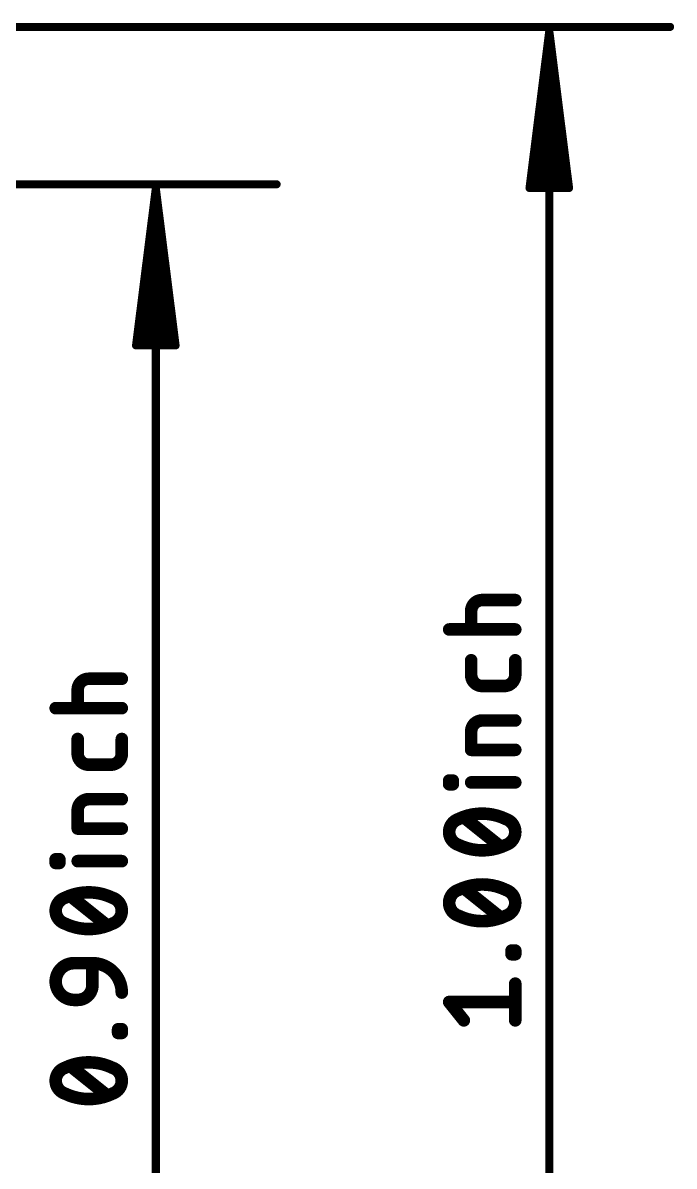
# Model space of a CAD drawing. Extents: x -27.9 to 58.7, y -12 to 40.1.
# Drawn here: x 28.33 to 38.84, y 7.02 to 25.46 of the extents above; entities that cross this region are included whole.
import ezdxf

# ---------------------------------------------------------------- set-up
doc = ezdxf.new("R2010")
doc.units = 0
doc.layers.add('47', color=253, linetype='CONTINUOUS')

msp = doc.modelspace()

# ---------------------------------------------------------------- linework, layer by layer
at = {"layer": '47'}
for points, const_width in [([(25.4, 25.4), (38.78, 25.4)], 0.13), ([(36.83, 25.335), (36.5108, 22.8)], 0.13), ([(36.83, 25.335), (36.57, 22.8)], 0.13), ([(36.83, 25.335), (36.7, 22.8)], 0.13), ([(36.83, 0.065), (36.83, 25.335)], 0.13), ([(37.1492, 22.8), (36.83, 25.335)], 0.13), ([(36.96, 22.8), (36.83, 25.335)], 0.13), ([(37.09, 22.8), (36.83, 25.335)], 0.13), ([(25.4, 22.86), (32.43, 22.86)], 0.13), ([(30.48, 22.795), (30.1608, 20.26)], 0.13), ([(30.48, 22.795), (30.22, 20.26)], 0.13), ([(30.48, 22.795), (30.35, 20.26)], 0.13), ([(30.48, 0.065), (30.48, 22.795)], 0.13), ([(30.7992, 20.26), (30.48, 22.795)], 0.13), ([(30.61, 20.26), (30.48, 22.795)], 0.13), ([(30.74, 20.26), (30.48, 22.795)], 0.13), ([(36.5108, 22.8), (37.1492, 22.8)], 0.13), ([(30.1608, 20.26), (30.7992, 20.26)], 0.13), ([(35.7475, 16.1514), (36.2809, 16.1514)], 0.2032), ([(35.5697, 15.6773), (35.5697, 15.9736)], 0.2032), ([(36.2809, 15.6773), (35.2141, 15.6773)], 0.2032), ([(35.5697, 14.9426), (35.5697, 15.1797)], 0.2032), ([(36.2809, 15.1797), (36.2809, 14.9426)], 0.2032), ([(29.3975, 14.8814), (29.9309, 14.8814)], 0.2032), ([(29.2197, 14.4073), (29.2197, 14.7036)], 0.2032), ([(36.1031, 14.7648), (35.7475, 14.7648)], 0.2032), ([(29.9309, 14.4073), (28.8641, 14.4073)], 0.2032), ([(35.7475, 14.2083), (36.2809, 14.2083)], 0.2032), ([(35.5697, 13.7342), (35.5697, 14.0305)], 0.2032), ([(29.2197, 13.6726), (29.2197, 13.9097)], 0.2032), ([(29.9309, 13.9097), (29.9309, 13.6726)], 0.2032), ([(36.2809, 13.7342), (35.5697, 13.7342)], 0.2032), ([(29.7531, 13.4948), (29.3975, 13.4948)], 0.2032), ([(35.2141, 13.1796), (35.2141, 13.2389)], 0.2032), ([(35.2141, 13.2389), (35.2734, 13.2389)], 0.2032), ([(35.2734, 13.2389), (35.2734, 13.1796)], 0.2032), ([(36.2809, 13.2092), (35.5697, 13.2092)], 0.2032), ([(35.2734, 13.1796), (35.2141, 13.1796)], 0.2032), ([(29.3975, 12.9383), (29.9309, 12.9383)], 0.2032), ([(29.2197, 12.4642), (29.2197, 12.7605)], 0.2032), ([(36.0438, 12.1721), (35.4512, 12.6462)], 0.2032), ([(29.9309, 12.4642), (29.2197, 12.4642)], 0.2032), ([(28.8641, 11.9096), (28.8641, 11.9689)], 0.2032), ([(28.8641, 11.9689), (28.9234, 11.9689)], 0.2032), ([(28.9234, 11.9096), (28.8641, 11.9096)], 0.2032), ([(28.9234, 11.9689), (28.9234, 11.9096)], 0.2032), ([(29.9309, 11.9392), (29.2197, 11.9392)], 0.2032), ([(29.6938, 10.9021), (29.1012, 11.3762)], 0.2032), ([(36.0438, 11.0291), (35.4512, 11.5032)], 0.2032), ([(36.2216, 10.4364), (36.2216, 10.4957)], 0.2032), ([(36.2216, 10.4957), (36.2809, 10.4957)], 0.2032), ([(36.2809, 10.4364), (36.2216, 10.4364)], 0.2032), ([(36.2809, 10.4957), (36.2809, 10.4364)], 0.2032), ([(29.1604, 10.2925), (29.4568, 10.2925)], 0.2032), ([(29.4568, 10.2925), (29.4568, 9.9369)], 0.2032), ([(36.2809, 9.3696), (36.2809, 9.9623)], 0.2032), ([(29.2197, 9.6998), (29.1604, 9.6998)], 0.2032), ([(35.4512, 9.3696), (35.2141, 9.6659)], 0.2032), ([(35.2141, 9.6659), (36.2809, 9.6659)], 0.2032), ([(29.8716, 9.1664), (29.8716, 9.2257)], 0.2032), ([(29.8716, 9.2257), (29.9309, 9.2257)], 0.2032), ([(29.9309, 9.1664), (29.8716, 9.1664)], 0.2032), ([(29.9309, 9.2257), (29.9309, 9.1664)], 0.2032), ([(29.6938, 8.1589), (29.1012, 8.633)], 0.2032)]:
    msp.add_lwpolyline(points, dxfattribs=dict(at, const_width=const_width))
for points, const_width in [([(38.78, 25.3675, 1), (38.78, 25.4325)], 0.065), ([(36.8625, 25.335, 1), (36.7975, 25.335)], 0.065), ([(36.8622, 25.3391, 1), (36.7978, 25.3309)], 0.065), ([(36.8625, 25.3333, 1), (36.7975, 25.3367)], 0.065), ([(36.8625, 25.3367, 1), (36.7975, 25.3333)], 0.065), ([(36.8623, 25.3383, 1), (36.7977, 25.3317)], 0.065), ([(36.8623, 25.3317, 1), (36.7977, 25.3383)], 0.065), ([(36.8622, 25.3309, 1), (36.7978, 25.3391)], 0.065), ([(32.43, 22.8275, 1), (32.43, 22.8925)], 0.065), ([(30.5125, 22.795, 1), (30.4475, 22.795)], 0.065), ([(30.5122, 22.7991, 1), (30.4478, 22.7909)], 0.065), ([(30.5125, 22.7933, 1), (30.4475, 22.7967)], 0.065), ([(30.5125, 22.7967, 1), (30.4475, 22.7933)], 0.065), ([(30.5123, 22.7983, 1), (30.4477, 22.7917)], 0.065), ([(30.5123, 22.7917, 1), (30.4477, 22.7983)], 0.065), ([(30.5122, 22.7909, 1), (30.4478, 22.7991)], 0.065), ([(36.4785, 22.8041, 1), (36.543, 22.7959)], 0.065), ([(36.5108, 22.8325, 1), (36.5108, 22.7675)], 0.065), ([(36.5377, 22.8033, 1), (36.6023, 22.7967)], 0.065), ([(36.6675, 22.8017, 1), (36.7325, 22.7983)], 0.065), ([(36.9275, 22.7983, 1), (36.9925, 22.8017)], 0.065), ([(37.0577, 22.7967, 1), (37.1223, 22.8033)], 0.065), ([(37.117, 22.7959, 1), (37.1815, 22.8041)], 0.065), ([(37.1492, 22.7675, 1), (37.1492, 22.8325)], 0.065), ([(30.1285, 20.2641, 1), (30.193, 20.2559)], 0.065), ([(30.1608, 20.2925, 1), (30.1608, 20.2275)], 0.065), ([(30.1877, 20.2633, 1), (30.2523, 20.2567)], 0.065), ([(30.3175, 20.2617, 1), (30.3825, 20.2583)], 0.065), ([(30.5775, 20.2583, 1), (30.6425, 20.2617)], 0.065), ([(30.7077, 20.2567, 1), (30.7723, 20.2633)], 0.065), ([(30.767, 20.2559, 1), (30.8315, 20.2641)], 0.065), ([(30.7992, 20.2275, 1), (30.7992, 20.2925)], 0.065), ([(35.7475, 16.1514, 0.4142), (35.5697, 15.9736)], 0.2032), ([(35.7475, 16.2022, 1), (35.7475, 16.1006)], 0.1016), ([(35.7475, 16.1006, 1), (35.7475, 16.2022)], 0.1016), ([(36.2809, 16.1006, 1), (36.2809, 16.2022)], 0.1016), ([(35.6205, 15.9736, 1), (35.5189, 15.9736)], 0.1016), ([(35.5189, 15.9736, 1), (35.6205, 15.9736)], 0.1016), ([(35.2141, 15.7281, 1), (35.2141, 15.6265)], 0.1016), ([(35.5189, 15.6773, 1), (35.6205, 15.6773)], 0.1016), ([(36.2809, 15.6265, 1), (36.2809, 15.7281)], 0.1016), ([(35.6205, 15.1797, 1), (35.5189, 15.1797)], 0.1016), ([(36.3317, 15.1797, 1), (36.2301, 15.1797)], 0.1016), ([(29.3975, 14.8814, 0.4142), (29.2197, 14.7036)], 0.2032), ([(29.3975, 14.9322, 1), (29.3975, 14.8306)], 0.1016), ([(29.3975, 14.8306, 1), (29.3975, 14.9322)], 0.1016), ([(29.9309, 14.8306, 1), (29.9309, 14.9322)], 0.1016), ([(35.5697, 14.9426, 0.4142), (35.7475, 14.7648)], 0.2032), ([(35.6205, 14.9426, 1), (35.5189, 14.9426)], 0.1016), ([(35.5189, 14.9426, 1), (35.6205, 14.9426)], 0.1016), ([(36.1031, 14.7648, 0.4142), (36.2809, 14.9426)], 0.2032), ([(36.3317, 14.9426, 1), (36.2301, 14.9426)], 0.1016), ([(36.2301, 14.9426, 1), (36.3317, 14.9426)], 0.1016), ([(29.2705, 14.7036, 1), (29.1689, 14.7036)], 0.1016), ([(35.7475, 14.8156, 1), (35.7475, 14.714)], 0.1016), ([(35.7475, 14.714, 1), (35.7475, 14.8156)], 0.1016), ([(36.1031, 14.8156, 1), (36.1031, 14.714)], 0.1016), ([(36.1031, 14.714, 1), (36.1031, 14.8156)], 0.1016), ([(29.1689, 14.7036, 1), (29.2705, 14.7036)], 0.1016), ([(28.8641, 14.4581, 1), (28.8641, 14.3565)], 0.1016), ([(29.1689, 14.4073, 1), (29.2705, 14.4073)], 0.1016), ([(29.9309, 14.3565, 1), (29.9309, 14.4581)], 0.1016), ([(35.7475, 14.2083, 0.4142), (35.5697, 14.0305)], 0.2032), ([(35.7475, 14.2591, 1), (35.7475, 14.1575)], 0.1016), ([(35.7475, 14.1575, 1), (35.7475, 14.2591)], 0.1016), ([(36.2809, 14.1575, 1), (36.2809, 14.2591)], 0.1016), ([(35.6205, 14.0305, 1), (35.5189, 14.0305)], 0.1016), ([(35.5189, 14.0305, 1), (35.6205, 14.0305)], 0.1016), ([(29.2705, 13.9097, 1), (29.1689, 13.9097)], 0.1016), ([(29.9817, 13.9097, 1), (29.8801, 13.9097)], 0.1016), ([(35.5697, 13.785, 1), (35.5697, 13.6834)], 0.1016), ([(36.2809, 13.6834, 1), (36.2809, 13.785)], 0.1016), ([(29.2197, 13.6726, 0.4142), (29.3975, 13.4948)], 0.2032), ([(29.2705, 13.6726, 1), (29.1689, 13.6726)], 0.1016), ([(29.1689, 13.6726, 1), (29.2705, 13.6726)], 0.1016), ([(29.7531, 13.4948, 0.4142), (29.9309, 13.6726)], 0.2032), ([(29.9817, 13.6726, 1), (29.8801, 13.6726)], 0.1016), ([(29.8801, 13.6726, 1), (29.9817, 13.6726)], 0.1016), ([(35.5189, 13.7342, 1), (35.6205, 13.7342)], 0.1016), ([(29.3975, 13.5456, 1), (29.3975, 13.444)], 0.1016), ([(29.3975, 13.444, 1), (29.3975, 13.5456)], 0.1016), ([(29.7531, 13.5456, 1), (29.7531, 13.444)], 0.1016), ([(29.7531, 13.444, 1), (29.7531, 13.5456)], 0.1016), ([(35.2649, 13.2389, 1), (35.1633, 13.2389)], 0.1016), ([(35.2141, 13.2897, 1), (35.2141, 13.1881)], 0.1016), ([(35.3242, 13.2389, 1), (35.2226, 13.2389)], 0.1016), ([(35.2734, 13.1881, 1), (35.2734, 13.2897)], 0.1016), ([(35.5697, 13.26, 1), (35.5697, 13.1584)], 0.1016), ([(36.2809, 13.1584, 1), (36.2809, 13.26)], 0.1016), ([(35.2141, 13.2304, 1), (35.2141, 13.1288)], 0.1016), ([(35.1633, 13.1796, 1), (35.2649, 13.1796)], 0.1016), ([(35.2226, 13.1796, 1), (35.3242, 13.1796)], 0.1016), ([(35.2734, 13.1288, 1), (35.2734, 13.2304)], 0.1016), ([(29.3975, 12.9383, 0.4142), (29.2197, 12.7605)], 0.2032), ([(29.3975, 12.9891, 1), (29.3975, 12.8875)], 0.1016), ([(29.3975, 12.8875, 1), (29.3975, 12.9891)], 0.1016), ([(29.9309, 12.8875, 1), (29.9309, 12.9891)], 0.1016), ([(29.2705, 12.7605, 1), (29.1689, 12.7605)], 0.1016), ([(29.1689, 12.7605, 1), (29.2705, 12.7605)], 0.1016), ([(35.7475, 12.7055, 0.1139), (35.3623, 12.6166)], 0.2032), ([(35.4829, 12.6859, 1), (35.4194, 12.6065)], 0.1016), ([(36.1327, 12.6166, 0.1139), (35.7475, 12.7055)], 0.2032), ([(35.7475, 12.7563, 1), (35.7475, 12.6547)], 0.1016), ([(35.7475, 12.6547, 1), (35.7475, 12.7563)], 0.1016), ([(29.2197, 12.515, 1), (29.2197, 12.4134)], 0.1016), ([(29.9309, 12.4134, 1), (29.9309, 12.515)], 0.1016), ([(35.3623, 12.6166, 0.3205), (35.2141, 12.4091)], 0.2032), ([(35.34, 12.6622, 1), (35.3845, 12.5709)], 0.1016), ([(35.3787, 12.5685, 1), (35.3458, 12.6646)], 0.1016), ([(36.2809, 12.4091, 0.3205), (36.1327, 12.6166)], 0.2032), ([(36.1492, 12.6646, 1), (36.1163, 12.5685)], 0.1016), ([(36.1105, 12.5709, 1), (36.155, 12.6622)], 0.1016), ([(29.1689, 12.4642, 1), (29.2705, 12.4642)], 0.1016), ([(35.2141, 12.4091, 0.3205), (35.3623, 12.2017)], 0.2032), ([(35.2649, 12.4091, 1), (35.1633, 12.4091)], 0.1016), ([(35.1633, 12.4091, 1), (35.2649, 12.4091)], 0.1016), ([(36.1327, 12.2017, 0.3205), (36.2809, 12.4091)], 0.2032), ([(36.3317, 12.4091, 1), (36.2301, 12.4091)], 0.1016), ([(36.2301, 12.4091, 1), (36.3317, 12.4091)], 0.1016), ([(35.3845, 12.2474, 1), (35.34, 12.156)], 0.1016), ([(35.3623, 12.2017, 0.1139), (35.7475, 12.1128)], 0.2032), ([(35.3458, 12.1536, 1), (35.3787, 12.2497)], 0.1016), ([(35.7475, 12.1128, 0.1139), (36.1327, 12.2017)], 0.2032), ([(35.7475, 12.1636, 1), (35.7475, 12.062)], 0.1016), ([(35.7475, 12.062, 1), (35.7475, 12.1636)], 0.1016), ([(36.0121, 12.1324, 1), (36.0756, 12.2117)], 0.1016), ([(36.1163, 12.2497, 1), (36.1492, 12.1536)], 0.1016), ([(36.155, 12.156, 1), (36.1105, 12.2474)], 0.1016), ([(28.9149, 11.9689, 1), (28.8133, 11.9689)], 0.1016), ([(28.8641, 12.0197, 1), (28.8641, 11.9181)], 0.1016), ([(28.8641, 11.9604, 1), (28.8641, 11.8588)], 0.1016), ([(28.9742, 11.9689, 1), (28.8726, 11.9689)], 0.1016), ([(28.9234, 11.9181, 1), (28.9234, 12.0197)], 0.1016), ([(28.9234, 11.8588, 1), (28.9234, 11.9604)], 0.1016), ([(29.2197, 11.99, 1), (29.2197, 11.8884)], 0.1016), ([(29.9309, 11.8884, 1), (29.9309, 11.99)], 0.1016), ([(28.8133, 11.9096, 1), (28.9149, 11.9096)], 0.1016), ([(28.8726, 11.9096, 1), (28.9742, 11.9096)], 0.1016), ([(35.7475, 11.5625, 0.1139), (35.3623, 11.4736)], 0.2032), ([(36.1327, 11.4736, 0.1139), (35.7475, 11.5625)], 0.2032), ([(35.7475, 11.6133, 1), (35.7475, 11.5117)], 0.1016), ([(35.7475, 11.5117, 1), (35.7475, 11.6133)], 0.1016), ([(29.0123, 11.3466, 0.3205), (28.8641, 11.1391)], 0.2032), ([(29.3975, 11.4355, 0.1139), (29.0123, 11.3466)], 0.2032), ([(28.99, 11.3922, 1), (29.0345, 11.3009)], 0.1016), ([(29.0287, 11.2985, 1), (28.9958, 11.3946)], 0.1016), ([(29.1329, 11.4159, 1), (29.0694, 11.3365)], 0.1016), ([(29.7827, 11.3466, 0.1139), (29.3975, 11.4355)], 0.2032), ([(29.3975, 11.4863, 1), (29.3975, 11.3847)], 0.1016), ([(29.3975, 11.3847, 1), (29.3975, 11.4863)], 0.1016), ([(29.9309, 11.1391, 0.3205), (29.7827, 11.3466)], 0.2032), ([(29.7992, 11.3946, 1), (29.7663, 11.2985)], 0.1016), ([(29.7605, 11.3009, 1), (29.805, 11.3922)], 0.1016), ([(35.3623, 11.4736, 0.3205), (35.2141, 11.2661)], 0.2032), ([(35.34, 11.5192, 1), (35.3845, 11.4279)], 0.1016), ([(35.3787, 11.4255, 1), (35.3458, 11.5216)], 0.1016), ([(35.4829, 11.5429, 1), (35.4194, 11.4635)], 0.1016), ([(36.2809, 11.2661, 0.3205), (36.1327, 11.4736)], 0.2032), ([(36.1492, 11.5216, 1), (36.1163, 11.4255)], 0.1016), ([(36.1105, 11.4279, 1), (36.155, 11.5192)], 0.1016), ([(35.2141, 11.2661, 0.3205), (35.3623, 11.0587)], 0.2032), ([(35.2649, 11.2661, 1), (35.1633, 11.2661)], 0.1016), ([(35.1633, 11.2661, 1), (35.2649, 11.2661)], 0.1016), ([(36.1327, 11.0587, 0.3205), (36.2809, 11.2661)], 0.2032), ([(36.3317, 11.2661, 1), (36.2301, 11.2661)], 0.1016), ([(36.2301, 11.2661, 1), (36.3317, 11.2661)], 0.1016), ([(28.8641, 11.1391, 0.3205), (29.0123, 10.9317)], 0.2032), ([(28.9149, 11.1391, 1), (28.8133, 11.1391)], 0.1016), ([(28.8133, 11.1391, 1), (28.9149, 11.1391)], 0.1016), ([(29.7827, 10.9317, 0.3205), (29.9309, 11.1391)], 0.2032), ([(29.9817, 11.1391, 1), (29.8801, 11.1391)], 0.1016), ([(29.8801, 11.1391, 1), (29.9817, 11.1391)], 0.1016), ([(35.3845, 11.1044, 1), (35.34, 11.013)], 0.1016), ([(35.3623, 11.0587, 0.1139), (35.7475, 10.9698)], 0.2032), ([(35.3458, 11.0106, 1), (35.3787, 11.1068)], 0.1016), ([(35.7475, 10.9698, 0.1139), (36.1327, 11.0587)], 0.2032), ([(35.7475, 11.0206, 1), (35.7475, 10.919)], 0.1016), ([(35.7475, 10.919, 1), (35.7475, 11.0206)], 0.1016), ([(36.0121, 10.9894, 1), (36.0756, 11.0687)], 0.1016), ([(36.1163, 11.1068, 1), (36.1492, 11.0106)], 0.1016), ([(36.155, 11.013, 1), (36.1105, 11.1044)], 0.1016), ([(29.0345, 10.9774, 1), (28.99, 10.886)], 0.1016), ([(29.0123, 10.9317, 0.1139), (29.3975, 10.8428)], 0.2032), ([(28.9958, 10.8836, 1), (29.0287, 10.9797)], 0.1016), ([(29.3975, 10.8428, 0.1139), (29.7827, 10.9317)], 0.2032), ([(29.3975, 10.8936, 1), (29.3975, 10.792)], 0.1016), ([(29.3975, 10.792, 1), (29.3975, 10.8936)], 0.1016), ([(29.6621, 10.8624, 1), (29.7256, 10.9417)], 0.1016), ([(29.7663, 10.9797, 1), (29.7992, 10.8836)], 0.1016), ([(29.805, 10.886, 1), (29.7605, 10.9774)], 0.1016), ([(36.2724, 10.4957, 1), (36.1708, 10.4957)], 0.1016), ([(36.2216, 10.5465, 1), (36.2216, 10.4449)], 0.1016), ([(36.2216, 10.4872, 1), (36.2216, 10.3856)], 0.1016), ([(36.3317, 10.4957, 1), (36.2301, 10.4957)], 0.1016), ([(36.2809, 10.4449, 1), (36.2809, 10.5465)], 0.1016), ([(36.2809, 10.3856, 1), (36.2809, 10.4872)], 0.1016), ([(29.1604, 10.2925, 1), (29.1604, 9.6998)], 0.2032), ([(29.1604, 10.3433, 1), (29.1604, 10.2417)], 0.1016), ([(29.1604, 10.2417, 1), (29.1604, 10.3433)], 0.1016), ([(29.5076, 10.2925, 1), (29.406, 10.2925)], 0.1016), ([(29.9309, 9.8183, 0.4142), (29.4568, 10.2925)], 0.2032), ([(29.4568, 10.3433, 1), (29.4568, 10.2417)], 0.1016), ([(29.4568, 10.2417, 1), (29.4568, 10.3433)], 0.1016), ([(36.1708, 10.4364, 1), (36.2724, 10.4364)], 0.1016), ([(36.2301, 10.4364, 1), (36.3317, 10.4364)], 0.1016), ([(29.2197, 9.6998, 0.4142), (29.4568, 9.9369)], 0.2032), ([(29.5076, 9.9369, 1), (29.406, 9.9369)], 0.1016), ([(29.406, 9.9369, 1), (29.5076, 9.9369)], 0.1016), ([(36.3317, 9.9623, 1), (36.2301, 9.9623)], 0.1016), ([(29.1604, 9.7506, 1), (29.1604, 9.649)], 0.1016), ([(29.1604, 9.649, 1), (29.1604, 9.7506)], 0.1016), ([(29.2197, 9.7506, 1), (29.2197, 9.649)], 0.1016), ([(29.2197, 9.649, 1), (29.2197, 9.7506)], 0.1016), ([(29.8801, 9.8183, 1), (29.9817, 9.8183)], 0.1016), ([(35.2538, 9.6977, 1), (35.1744, 9.6342)], 0.1016), ([(35.2141, 9.7167, 1), (35.2141, 9.6151)], 0.1016), ([(36.2809, 9.6151, 1), (36.2809, 9.7167)], 0.1016), ([(35.4115, 9.3379, 1), (35.4908, 9.4013)], 0.1016), ([(36.2301, 9.3696, 1), (36.3317, 9.3696)], 0.1016), ([(29.9224, 9.2257, 1), (29.8208, 9.2257)], 0.1016), ([(29.8716, 9.2765, 1), (29.8716, 9.1749)], 0.1016), ([(29.8716, 9.2172, 1), (29.8716, 9.1156)], 0.1016), ([(29.9817, 9.2257, 1), (29.8801, 9.2257)], 0.1016), ([(29.9309, 9.1749, 1), (29.9309, 9.2765)], 0.1016), ([(29.9309, 9.1156, 1), (29.9309, 9.2172)], 0.1016), ([(29.8208, 9.1664, 1), (29.9224, 9.1664)], 0.1016), ([(29.8801, 9.1664, 1), (29.9817, 9.1664)], 0.1016), ([(29.0123, 8.6034, 0.3205), (28.8641, 8.3959)], 0.2032), ([(29.3975, 8.6923, 0.1139), (29.0123, 8.6034)], 0.2032), ([(28.99, 8.649, 1), (29.0345, 8.5577)], 0.1016), ([(29.0287, 8.5553, 1), (28.9958, 8.6514)], 0.1016), ([(29.1329, 8.6727, 1), (29.0694, 8.5933)], 0.1016), ([(29.7827, 8.6034, 0.1139), (29.3975, 8.6923)], 0.2032), ([(29.3975, 8.7431, 1), (29.3975, 8.6415)], 0.1016), ([(29.3975, 8.6415, 1), (29.3975, 8.7431)], 0.1016), ([(29.9309, 8.3959, 0.3205), (29.7827, 8.6034)], 0.2032), ([(29.7992, 8.6514, 1), (29.7663, 8.5553)], 0.1016), ([(29.7605, 8.5577, 1), (29.805, 8.649)], 0.1016), ([(28.8641, 8.3959, 0.3205), (29.0123, 8.1885)], 0.2032), ([(28.9149, 8.3959, 1), (28.8133, 8.3959)], 0.1016), ([(29.7827, 8.1885, 0.3205), (29.9309, 8.3959)], 0.2032), ([(29.9817, 8.3959, 1), (29.8801, 8.3959)], 0.1016), ([(28.8133, 8.3959, 1), (28.9149, 8.3959)], 0.1016), ([(29.8801, 8.3959, 1), (29.9817, 8.3959)], 0.1016), ([(29.0345, 8.2342, 1), (28.99, 8.1428)], 0.1016), ([(29.0123, 8.1885, 0.1139), (29.3975, 8.0996)], 0.2032), ([(28.9958, 8.1404, 1), (29.0287, 8.2366)], 0.1016), ([(29.3975, 8.0996, 0.1139), (29.7827, 8.1885)], 0.2032), ([(29.3975, 8.1504, 1), (29.3975, 8.0488)], 0.1016), ([(29.3975, 8.0488, 1), (29.3975, 8.1504)], 0.1016), ([(29.6621, 8.1192, 1), (29.7256, 8.1985)], 0.1016), ([(29.7663, 8.2366, 1), (29.7992, 8.1404)], 0.1016), ([(29.805, 8.1428, 1), (29.7605, 8.2342)], 0.1016)]:
    msp.add_lwpolyline(points, format="xyb", dxfattribs=dict(at, const_width=const_width))

doc.saveas('drawing.dxf')
